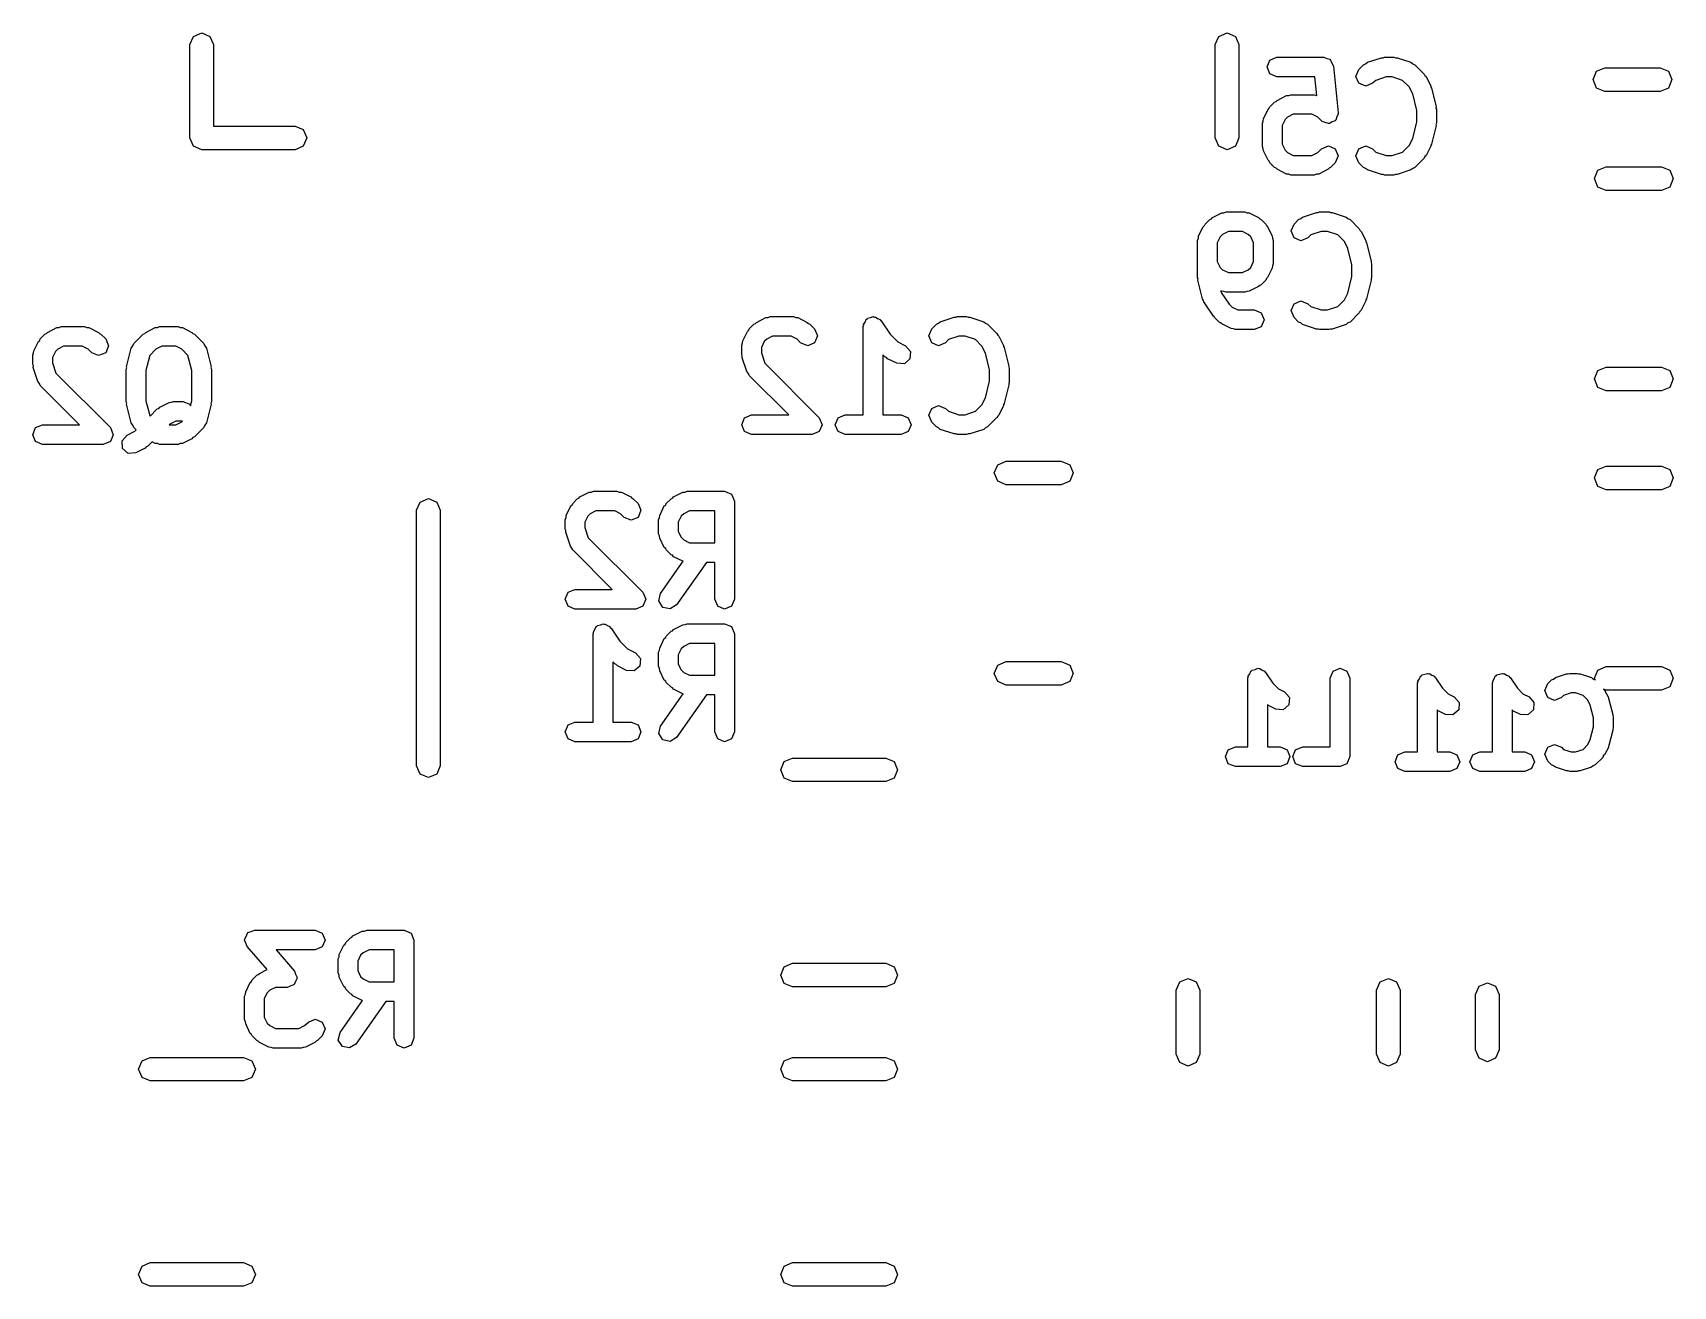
# Model space of a CAD drawing. Extents: x 98 to 130.3, y -113.2 to -100.3.
# Drawn here: x 114.25 to 122.6, y -113.23 to -106.85 of the extents above; entities that cross this region are included whole.
import ezdxf

# ---------------------------------------------------------------- set-up
doc = ezdxf.new("R2010")
doc.units = 0
doc.layers.add('BLACK', color=7, linetype='CONTINUOUS')

msp = doc.modelspace()

# ---------------------------------------------------------------- linework, layer by layer
at = {"layer": 'BLACK', "linetype": 'CONTINUOUS'}
for p, q in [((115.052, -106.91), (115.07, -106.868)), ((115.07, -106.868), (115.112, -106.85)), ((115.112, -106.85), (115.154, -106.868)), ((115.154, -106.868), (115.172, -106.91)), ((120.272, -106.91), (120.29, -106.868)), ((120.29, -106.868), (120.332, -106.85)), ((120.332, -106.85), (120.374, -106.868)), ((120.374, -106.868), (120.392, -106.91)), ((115.052, -107.385), (115.052, -106.91)), ((115.172, -106.91), (115.172, -107.325)), ((120.272, -107.385), (120.272, -106.91)), ((120.392, -106.91), (120.392, -107.385)), ((120.55, -106.989), (120.586, -106.974)), ((120.586, -106.974), (120.824, -106.974)), ((120.824, -106.974), (120.839, -106.981)), ((121.126, -106.977), (121.133, -106.974)), ((121.133, -106.974), (121.181, -106.974)), ((121.181, -106.974), (121.189, -106.977)), ((120.536, -107.024), (120.55, -106.989)), ((120.55, -107.059), (120.536, -107.024)), ((120.586, -107.074), (120.55, -107.059)), ((120.839, -106.981), (120.856, -106.985)), ((120.856, -106.985), (120.857, -106.988)), ((120.857, -106.988), (120.859, -106.989)), ((120.859, -106.989), (120.866, -107.004)), ((120.866, -107.004), (120.874, -107.019)), ((120.874, -107.019), (120.897, -107.257)), ((120.988, -107.072), (121.003, -107.036)), ((121.003, -107.036), (121.027, -107.013)), ((121.027, -107.013), (121.037, -107.008)), ((121.037, -107.008), (121.046, -107)), ((121.046, -107), (121.118, -106.977)), ((121.118, -106.977), (121.126, -106.977)), ((121.189, -106.977), (121.197, -106.977)), ((121.197, -106.977), (121.268, -107)), ((121.268, -107), (121.277, -107.008)), ((121.277, -107.008), (121.288, -107.013)), ((121.288, -107.013), (121.335, -107.06)), ((122.195, -107.088), (122.213, -107.046)), ((122.213, -107.046), (122.255, -107.028)), ((122.255, -107.028), (122.536, -107.028)), ((122.536, -107.028), (122.579, -107.046)), ((122.579, -107.046), (122.596, -107.088)), ((120.779, -107.074), (120.586, -107.074)), ((120.788, -107.169), (120.779, -107.074)), ((121.003, -107.107), (120.988, -107.072)), ((121.038, -107.122), (121.003, -107.107)), ((121.073, -107.107), (121.038, -107.122)), ((121.089, -107.092), (121.073, -107.107)), ((121.141, -107.074), (121.089, -107.092)), ((121.173, -107.074), (121.141, -107.074)), ((121.225, -107.092), (121.173, -107.074)), ((121.259, -107.125), (121.225, -107.092)), ((121.277, -107.161), (121.259, -107.125)), ((121.335, -107.06), (121.339, -107.068)), ((121.339, -107.068), (121.345, -107.073)), ((121.345, -107.073), (121.369, -107.121)), ((121.369, -107.121), (121.369, -107.126)), ((121.369, -107.126), (121.372, -107.131)), ((121.372, -107.131), (121.396, -107.226)), ((122.213, -107.131), (122.195, -107.088)), ((122.255, -107.148), (122.213, -107.131)), ((122.579, -107.131), (122.536, -107.148)), ((122.596, -107.088), (122.579, -107.131)), ((120.55, -107.227), (120.574, -107.203)), ((120.574, -107.203), (120.582, -107.2)), ((120.582, -107.2), (120.587, -107.194)), ((120.587, -107.194), (120.635, -107.17)), ((120.635, -107.17), (120.646, -107.169)), ((120.646, -107.169), (120.657, -107.165)), ((120.657, -107.165), (120.776, -107.165)), ((120.776, -107.165), (120.787, -107.169)), ((120.787, -107.169), (120.788, -107.169)), ((121.298, -107.245), (121.277, -107.161)), ((121.396, -107.226), (121.395, -107.233)), ((122.536, -107.148), (122.255, -107.148)), ((120.512, -107.31), (120.516, -107.299)), ((120.512, -107.429), (120.512, -107.31)), ((120.516, -107.299), (120.517, -107.287)), ((120.517, -107.287), (120.541, -107.24)), ((120.541, -107.24), (120.547, -107.234)), ((120.547, -107.234), (120.55, -107.227)), ((120.627, -107.292), (120.612, -107.322)), ((120.639, -107.279), (120.627, -107.292)), ((120.669, -107.265), (120.639, -107.279)), ((120.764, -107.265), (120.669, -107.265)), ((120.794, -107.279), (120.764, -107.265)), ((120.812, -107.298), (120.794, -107.279)), ((120.815, -107.299), (120.812, -107.298)), ((120.816, -107.301), (120.815, -107.299)), ((120.832, -107.306), (120.816, -107.301)), ((120.848, -107.312), (120.832, -107.306)), ((120.867, -107.304), (120.853, -107.312)), ((120.883, -107.298), (120.867, -107.304)), ((120.884, -107.295), (120.883, -107.298)), ((120.886, -107.294), (120.884, -107.295)), ((120.891, -107.278), (120.886, -107.294)), ((120.898, -107.262), (120.891, -107.278)), ((120.897, -107.257), (120.897, -107.26)), ((120.897, -107.26), (120.898, -107.262)), ((121.277, -107.388), (121.298, -107.304)), ((121.298, -107.304), (121.298, -107.245)), ((121.395, -107.233), (121.398, -107.238)), ((121.398, -107.31), (121.395, -107.316)), ((121.398, -107.238), (121.398, -107.31)), ((115.07, -107.427), (115.052, -107.385)), ((115.172, -107.325), (115.587, -107.325)), ((115.587, -107.325), (115.629, -107.343)), ((115.629, -107.343), (115.647, -107.385)), ((115.647, -107.385), (115.629, -107.427)), ((120.29, -107.427), (120.272, -107.385)), ((120.392, -107.385), (120.374, -107.427)), ((120.612, -107.322), (120.612, -107.417)), ((120.85, -107.311), (120.848, -107.312)), ((120.853, -107.312), (120.85, -107.311)), ((121.259, -107.423), (121.277, -107.388)), ((121.396, -107.322), (121.372, -107.417)), ((121.395, -107.316), (121.396, -107.322)), ((115.112, -107.445), (115.07, -107.427)), ((115.587, -107.445), (115.112, -107.445)), ((115.629, -107.427), (115.587, -107.445)), ((120.332, -107.445), (120.29, -107.427)), ((120.374, -107.427), (120.332, -107.445)), ((120.516, -107.44), (120.512, -107.429)), ((120.517, -107.451), (120.516, -107.44)), ((120.541, -107.499), (120.517, -107.451)), ((120.612, -107.417), (120.627, -107.447)), ((120.627, -107.447), (120.639, -107.459)), ((120.639, -107.459), (120.669, -107.474)), ((120.669, -107.474), (120.764, -107.474)), ((120.764, -107.474), (120.794, -107.459)), ((120.794, -107.459), (120.812, -107.441)), ((120.812, -107.441), (120.848, -107.426)), ((120.848, -107.426), (120.883, -107.441)), ((120.883, -107.441), (120.898, -107.476)), ((120.898, -107.476), (120.883, -107.512)), ((120.988, -107.476), (121.003, -107.441)), ((121.003, -107.512), (120.988, -107.476)), ((121.003, -107.441), (121.038, -107.426)), ((121.038, -107.426), (121.073, -107.441)), ((121.073, -107.441), (121.089, -107.457)), ((121.089, -107.457), (121.141, -107.474)), ((121.141, -107.474), (121.173, -107.474)), ((121.173, -107.474), (121.225, -107.457)), ((121.225, -107.457), (121.259, -107.423)), ((121.345, -107.475), (121.339, -107.48)), ((121.369, -107.427), (121.345, -107.475)), ((121.372, -107.417), (121.369, -107.422)), ((121.369, -107.422), (121.369, -107.427)), ((120.547, -107.504), (120.541, -107.499)), ((120.55, -107.512), (120.547, -107.504)), ((120.574, -107.536), (120.55, -107.512)), ((120.582, -107.539), (120.574, -107.536)), ((120.587, -107.545), (120.582, -107.539)), ((120.635, -107.569), (120.587, -107.545)), ((120.846, -107.545), (120.799, -107.569)), ((120.852, -107.539), (120.846, -107.545)), ((120.859, -107.536), (120.852, -107.539)), ((120.883, -107.512), (120.859, -107.536)), ((121.027, -107.536), (121.003, -107.512)), ((121.037, -107.54), (121.027, -107.536)), ((121.046, -107.548), (121.037, -107.54)), ((121.118, -107.572), (121.046, -107.548)), ((121.268, -107.548), (121.197, -107.572)), ((121.277, -107.54), (121.268, -107.548)), ((121.288, -107.536), (121.277, -107.54)), ((121.335, -107.488), (121.288, -107.536)), ((121.339, -107.48), (121.335, -107.488)), ((122.202, -107.592), (122.22, -107.55)), ((122.22, -107.55), (122.262, -107.532)), ((122.262, -107.532), (122.543, -107.532)), ((122.543, -107.532), (122.586, -107.55)), ((122.586, -107.55), (122.603, -107.592)), ((120.646, -107.57), (120.635, -107.569)), ((120.657, -107.574), (120.646, -107.57)), ((120.776, -107.574), (120.657, -107.574)), ((120.787, -107.57), (120.776, -107.574)), ((120.799, -107.569), (120.787, -107.57)), ((121.126, -107.571), (121.118, -107.572)), ((121.133, -107.574), (121.126, -107.571)), ((121.181, -107.574), (121.133, -107.574)), ((121.189, -107.571), (121.181, -107.574)), ((121.197, -107.572), (121.189, -107.571)), ((122.22, -107.635), (122.202, -107.592)), ((122.262, -107.652), (122.22, -107.635)), ((122.586, -107.635), (122.543, -107.652)), ((122.603, -107.592), (122.586, -107.635)), ((122.543, -107.652), (122.262, -107.652)), ((120.22, -107.824), (120.244, -107.8)), ((120.244, -107.8), (120.252, -107.797)), ((120.252, -107.797), (120.257, -107.791)), ((120.257, -107.791), (120.305, -107.767)), ((120.305, -107.767), (120.316, -107.766)), ((120.316, -107.766), (120.327, -107.761)), ((120.327, -107.761), (120.422, -107.761)), ((120.422, -107.761), (120.433, -107.766)), ((120.433, -107.766), (120.445, -107.767)), ((120.445, -107.767), (120.492, -107.791)), ((120.492, -107.791), (120.498, -107.797)), ((120.498, -107.797), (120.505, -107.8)), ((120.505, -107.8), (120.529, -107.824)), ((120.673, -107.824), (120.696, -107.8)), ((120.696, -107.8), (120.707, -107.795)), ((120.707, -107.795), (120.716, -107.788)), ((120.716, -107.788), (120.787, -107.764)), ((120.787, -107.764), (120.796, -107.765)), ((120.796, -107.765), (120.803, -107.761)), ((120.803, -107.761), (120.851, -107.761)), ((120.851, -107.761), (120.858, -107.765)), ((120.858, -107.765), (120.867, -107.764)), ((120.867, -107.764), (120.938, -107.788)), ((120.938, -107.788), (120.947, -107.795)), ((120.947, -107.795), (120.958, -107.8)), ((120.958, -107.8), (121.005, -107.848)), ((120.186, -107.896), (120.187, -107.884)), ((120.187, -107.884), (120.211, -107.837)), ((120.211, -107.837), (120.217, -107.831)), ((120.217, -107.831), (120.22, -107.824)), ((120.297, -107.889), (120.282, -107.919)), ((120.309, -107.876), (120.297, -107.889)), ((120.339, -107.861), (120.309, -107.876)), ((120.41, -107.861), (120.339, -107.861)), ((120.44, -107.876), (120.41, -107.861)), ((120.453, -107.889), (120.44, -107.876)), ((120.467, -107.919), (120.453, -107.889)), ((120.529, -107.824), (120.532, -107.831)), ((120.532, -107.831), (120.538, -107.837)), ((120.538, -107.837), (120.562, -107.884)), ((120.562, -107.884), (120.563, -107.896)), ((120.658, -107.859), (120.673, -107.824)), ((120.673, -107.894), (120.658, -107.859)), ((120.708, -107.909), (120.673, -107.894)), ((120.743, -107.894), (120.708, -107.909)), ((120.759, -107.879), (120.743, -107.894)), ((120.811, -107.861), (120.759, -107.879)), ((120.843, -107.861), (120.811, -107.861)), ((120.895, -107.879), (120.843, -107.861)), ((120.929, -107.913), (120.895, -107.879)), ((121.005, -107.848), (121.008, -107.855)), ((121.008, -107.855), (121.015, -107.861)), ((121.015, -107.861), (121.038, -107.908)), ((120.182, -107.907), (120.186, -107.896)), ((120.182, -108.097), (120.182, -107.907)), ((120.282, -107.919), (120.282, -108.014)), ((120.467, -108.014), (120.467, -107.919)), ((120.563, -107.896), (120.567, -107.907)), ((120.567, -107.907), (120.567, -108.026)), ((120.946, -107.948), (120.929, -107.913)), ((120.967, -108.032), (120.946, -107.948)), ((121.038, -107.908), (121.039, -107.914)), ((121.039, -107.914), (121.042, -107.918)), ((121.042, -107.918), (121.066, -108.014)), ((120.282, -108.014), (120.297, -108.044)), ((120.297, -108.044), (120.309, -108.056)), ((120.309, -108.056), (120.339, -108.071)), ((120.41, -108.071), (120.44, -108.056)), ((120.44, -108.056), (120.453, -108.044)), ((120.453, -108.044), (120.467, -108.014)), ((120.562, -108.048), (120.538, -108.096)), ((120.563, -108.037), (120.562, -108.048)), ((120.567, -108.026), (120.563, -108.037)), ((120.967, -108.091), (120.967, -108.032)), ((121.066, -108.014), (121.065, -108.02)), ((121.065, -108.02), (121.067, -108.026)), ((121.067, -108.026), (121.067, -108.097)), ((120.184, -108.103), (120.182, -108.097)), ((120.183, -108.109), (120.184, -108.103)), ((120.207, -108.205), (120.183, -108.109)), ((120.339, -108.071), (120.41, -108.071)), ((120.492, -108.142), (120.445, -108.166)), ((120.498, -108.136), (120.492, -108.142)), ((120.505, -108.133), (120.498, -108.136)), ((120.529, -108.109), (120.505, -108.133)), ((120.532, -108.101), (120.529, -108.109)), ((120.538, -108.096), (120.532, -108.101)), ((120.946, -108.175), (120.967, -108.091)), ((121.066, -108.109), (121.042, -108.205)), ((121.067, -108.097), (121.065, -108.103)), ((121.065, -108.103), (121.066, -108.109)), ((120.212, -108.212), (120.207, -108.205)), ((120.214, -108.22), (120.212, -108.212)), ((120.262, -108.292), (120.214, -108.22)), ((120.305, -108.166), (120.3, -108.163)), ((120.3, -108.163), (120.302, -108.172)), ((120.302, -108.172), (120.342, -108.232)), ((120.316, -108.167), (120.305, -108.166)), ((120.327, -108.171), (120.316, -108.167)), ((120.422, -108.171), (120.327, -108.171)), ((120.433, -108.167), (120.422, -108.171)), ((120.445, -108.166), (120.433, -108.167)), ((120.673, -108.229), (120.708, -108.214)), ((120.708, -108.214), (120.743, -108.229)), ((120.895, -108.244), (120.929, -108.21)), ((120.929, -108.21), (120.946, -108.175)), ((121.038, -108.215), (121.015, -108.262)), ((121.039, -108.209), (121.038, -108.215)), ((121.042, -108.205), (121.039, -108.209)), ((117.936, -108.324), (117.984, -108.3)), ((117.984, -108.3), (117.995, -108.299)), ((117.995, -108.299), (118.006, -108.295)), ((118.006, -108.295), (118.125, -108.295)), ((118.125, -108.295), (118.136, -108.299)), ((118.136, -108.299), (118.147, -108.3)), ((118.147, -108.3), (118.195, -108.324)), ((118.489, -108.323), (118.495, -108.31)), ((118.495, -108.31), (118.499, -108.308)), ((118.499, -108.308), (118.502, -108.303)), ((118.502, -108.303), (118.516, -108.3)), ((118.516, -108.3), (118.53, -108.295)), ((118.53, -108.295), (118.535, -108.297)), ((118.535, -108.297), (118.54, -108.296)), ((118.54, -108.296), (118.552, -108.304)), ((118.552, -108.304), (118.565, -108.31)), ((118.565, -108.31), (118.567, -108.314)), ((118.871, -108.321), (118.943, -108.297)), ((118.943, -108.297), (118.951, -108.298)), ((118.951, -108.298), (118.958, -108.295)), ((118.958, -108.295), (119.006, -108.295)), ((119.006, -108.295), (119.014, -108.298)), ((119.014, -108.298), (119.022, -108.297)), ((119.022, -108.297), (119.093, -108.321)), ((120.266, -108.294), (120.262, -108.292)), ((120.268, -108.299), (120.266, -108.294)), ((120.292, -108.323), (120.268, -108.299)), ((120.342, -108.232), (120.357, -108.247)), ((120.357, -108.247), (120.386, -108.261)), ((120.386, -108.261), (120.47, -108.261)), ((120.47, -108.261), (120.505, -108.276)), ((120.505, -108.276), (120.52, -108.311)), ((120.52, -108.311), (120.505, -108.347)), ((120.658, -108.264), (120.673, -108.229)), ((120.673, -108.299), (120.658, -108.264)), ((120.696, -108.323), (120.673, -108.299)), ((120.743, -108.229), (120.759, -108.244)), ((120.759, -108.244), (120.811, -108.261)), ((120.811, -108.261), (120.843, -108.261)), ((120.843, -108.261), (120.895, -108.244)), ((121.005, -108.275), (120.958, -108.323)), ((121.008, -108.268), (121.005, -108.275)), ((121.015, -108.262), (121.008, -108.268)), ((114.29, -108.408), (114.314, -108.384)), ((114.314, -108.384), (114.322, -108.381)), ((114.322, -108.381), (114.327, -108.375)), ((114.327, -108.375), (114.375, -108.351)), ((114.375, -108.351), (114.386, -108.35)), ((114.386, -108.35), (114.397, -108.346)), ((114.397, -108.346), (114.516, -108.346)), ((114.516, -108.346), (114.527, -108.35)), ((114.527, -108.35), (114.538, -108.351)), ((114.538, -108.351), (114.586, -108.375)), ((114.586, -108.375), (114.591, -108.381)), ((114.591, -108.381), (114.599, -108.384)), ((114.599, -108.384), (114.623, -108.408)), ((114.766, -108.432), (114.814, -108.384)), ((114.814, -108.384), (114.822, -108.381)), ((114.822, -108.381), (114.827, -108.375)), ((114.827, -108.375), (114.875, -108.351)), ((114.875, -108.351), (114.886, -108.35)), ((114.886, -108.35), (114.897, -108.346)), ((114.897, -108.346), (114.992, -108.346)), ((114.992, -108.346), (115.003, -108.35)), ((115.003, -108.35), (115.014, -108.351)), ((115.014, -108.351), (115.062, -108.375)), ((115.062, -108.375), (115.067, -108.381)), ((115.067, -108.381), (115.075, -108.384)), ((115.075, -108.384), (115.123, -108.432)), ((117.866, -108.418), (117.89, -108.37)), ((117.89, -108.37), (117.896, -108.365)), ((117.896, -108.365), (117.899, -108.357)), ((117.899, -108.357), (117.923, -108.333)), ((117.923, -108.333), (117.931, -108.33)), ((117.931, -108.33), (117.936, -108.324)), ((118.018, -108.395), (117.988, -108.41)), ((118.113, -108.395), (118.018, -108.395)), ((118.143, -108.41), (118.113, -108.395)), ((118.195, -108.324), (118.201, -108.33)), ((118.201, -108.33), (118.208, -108.333)), ((118.208, -108.333), (118.232, -108.357)), ((118.232, -108.357), (118.247, -108.393)), ((118.247, -108.393), (118.232, -108.428)), ((118.48, -108.345), (118.482, -108.34)), ((118.48, -108.795), (118.48, -108.345)), ((118.481, -108.335), (118.489, -108.323)), ((118.482, -108.34), (118.481, -108.335)), ((118.567, -108.314), (118.571, -108.317)), ((118.571, -108.317), (118.616, -108.384)), ((118.616, -108.384), (118.655, -108.423)), ((118.813, -108.393), (118.828, -108.357)), ((118.828, -108.428), (118.813, -108.393)), ((118.828, -108.357), (118.852, -108.333)), ((118.852, -108.333), (118.862, -108.329)), ((118.862, -108.329), (118.871, -108.321)), ((118.967, -108.395), (118.914, -108.412)), ((118.998, -108.395), (118.967, -108.395)), ((119.051, -108.412), (118.998, -108.395)), ((119.093, -108.321), (119.102, -108.329)), ((119.102, -108.329), (119.113, -108.333)), ((119.113, -108.333), (119.16, -108.381)), ((119.16, -108.381), (119.164, -108.389)), ((119.164, -108.389), (119.17, -108.394)), ((119.17, -108.394), (119.194, -108.442)), ((120.299, -108.326), (120.292, -108.323)), ((120.305, -108.332), (120.299, -108.326)), ((120.352, -108.356), (120.305, -108.332)), ((120.364, -108.357), (120.352, -108.356)), ((120.375, -108.361), (120.364, -108.357)), ((120.47, -108.361), (120.375, -108.361)), ((120.505, -108.347), (120.47, -108.361)), ((120.707, -108.327), (120.696, -108.323)), ((120.716, -108.335), (120.707, -108.327)), ((120.787, -108.359), (120.716, -108.335)), ((120.796, -108.358), (120.787, -108.359)), ((120.803, -108.361), (120.796, -108.358)), ((120.851, -108.361), (120.803, -108.361)), ((120.858, -108.358), (120.851, -108.361)), ((120.867, -108.359), (120.858, -108.358)), ((120.938, -108.335), (120.867, -108.359)), ((120.947, -108.327), (120.938, -108.335)), ((120.958, -108.323), (120.947, -108.327)), ((114.256, -108.48), (114.257, -108.469)), ((114.257, -108.469), (114.281, -108.421)), ((114.281, -108.421), (114.287, -108.416)), ((114.287, -108.416), (114.29, -108.408)), ((114.367, -108.473), (114.352, -108.503)), ((114.379, -108.461), (114.367, -108.473)), ((114.409, -108.446), (114.379, -108.461)), ((114.504, -108.446), (114.409, -108.446)), ((114.534, -108.461), (114.504, -108.446)), ((114.552, -108.479), (114.534, -108.461)), ((114.587, -108.493), (114.552, -108.479)), ((114.623, -108.479), (114.587, -108.493)), ((114.623, -108.408), (114.637, -108.443)), ((114.637, -108.443), (114.623, -108.479)), ((114.729, -108.55), (114.753, -108.455)), ((114.753, -108.455), (114.761, -108.444)), ((114.761, -108.444), (114.766, -108.432)), ((114.879, -108.461), (114.847, -108.493)), ((114.909, -108.446), (114.879, -108.461)), ((114.98, -108.446), (114.909, -108.446)), ((115.01, -108.461), (114.98, -108.446)), ((115.042, -108.493), (115.01, -108.461)), ((115.123, -108.432), (115.128, -108.444)), ((115.128, -108.444), (115.136, -108.455)), ((115.136, -108.455), (115.16, -108.55)), ((117.861, -108.44), (117.865, -108.429)), ((117.861, -108.488), (117.861, -108.44)), ((117.865, -108.429), (117.866, -108.418)), ((117.976, -108.422), (117.961, -108.452)), ((117.961, -108.452), (117.961, -108.48)), ((117.988, -108.41), (117.976, -108.422)), ((118.161, -108.428), (118.143, -108.41)), ((118.197, -108.443), (118.161, -108.428)), ((118.232, -108.428), (118.197, -108.443)), ((118.655, -108.423), (118.695, -108.443)), ((118.695, -108.443), (118.72, -108.472)), ((118.72, -108.472), (118.717, -108.51)), ((118.863, -108.443), (118.828, -108.428)), ((118.899, -108.428), (118.863, -108.443)), ((118.914, -108.412), (118.899, -108.428)), ((119.084, -108.446), (119.051, -108.412)), ((119.102, -108.481), (119.084, -108.446)), ((119.194, -108.442), (119.194, -108.447)), ((119.194, -108.447), (119.197, -108.452)), ((119.197, -108.452), (119.221, -108.547)), ((114.252, -108.491), (114.256, -108.48)), ((114.252, -108.539), (114.252, -108.491)), ((114.255, -108.546), (114.252, -108.539)), ((114.254, -108.554), (114.255, -108.546)), ((114.278, -108.626), (114.254, -108.554)), ((114.352, -108.503), (114.352, -108.53)), ((114.352, -108.53), (114.369, -108.583)), ((114.728, -108.562), (114.73, -108.556)), ((114.728, -108.729), (114.728, -108.562)), ((114.73, -108.556), (114.729, -108.55)), ((114.847, -108.493), (114.828, -108.569)), ((115.061, -108.569), (115.042, -108.493)), ((115.16, -108.55), (115.159, -108.556)), ((115.159, -108.556), (115.161, -108.562)), ((115.161, -108.562), (115.161, -108.729)), ((117.864, -108.495), (117.861, -108.488)), ((117.863, -108.504), (117.864, -108.495)), ((117.887, -108.575), (117.863, -108.504)), ((117.961, -108.48), (117.978, -108.532)), ((117.978, -108.532), (118.256, -108.81)), ((118.59, -108.499), (118.58, -108.489)), ((118.58, -108.489), (118.58, -108.795)), ((118.597, -108.502), (118.59, -108.499)), ((118.603, -108.509), (118.597, -108.502)), ((118.65, -108.532), (118.603, -108.509)), ((118.689, -108.535), (118.65, -108.532)), ((118.717, -108.51), (118.689, -108.535)), ((119.123, -108.565), (119.102, -108.481)), ((119.221, -108.547), (119.22, -108.553)), ((119.22, -108.553), (119.223, -108.559)), ((119.223, -108.559), (119.223, -108.631)), ((122.22, -108.57), (122.262, -108.552)), ((122.262, -108.552), (122.543, -108.552)), ((122.543, -108.552), (122.586, -108.57)), ((114.286, -108.635), (114.278, -108.626)), ((114.29, -108.645), (114.286, -108.635)), ((114.49, -108.846), (114.29, -108.645)), ((114.369, -108.583), (114.647, -108.86)), ((114.828, -108.569), (114.828, -108.723)), ((115.061, -108.723), (115.061, -108.569)), ((117.895, -108.584), (117.887, -108.575)), ((117.899, -108.595), (117.895, -108.584)), ((118.1, -108.795), (117.899, -108.595)), ((119.102, -108.708), (119.123, -108.624)), ((119.123, -108.624), (119.123, -108.565)), ((119.221, -108.643), (119.197, -108.738)), ((119.223, -108.631), (119.22, -108.636)), ((119.22, -108.636), (119.221, -108.643)), ((122.202, -108.612), (122.22, -108.57)), ((122.22, -108.655), (122.202, -108.612)), ((122.586, -108.57), (122.603, -108.612)), ((122.603, -108.612), (122.586, -108.655)), ((114.73, -108.735), (114.728, -108.729)), ((114.828, -108.723), (114.847, -108.799)), ((114.958, -108.731), (114.968, -108.727)), ((114.968, -108.727), (115.016, -108.727)), ((115.016, -108.727), (115.051, -108.741)), ((115.055, -108.749), (115.061, -108.723)), ((115.161, -108.729), (115.159, -108.735)), ((119.084, -108.744), (119.102, -108.708)), ((122.262, -108.672), (122.22, -108.655)), ((122.543, -108.672), (122.262, -108.672)), ((122.586, -108.655), (122.543, -108.672)), ((114.729, -108.741), (114.73, -108.735)), ((114.753, -108.836), (114.729, -108.741)), ((114.847, -108.799), (114.849, -108.801)), ((114.849, -108.801), (114.885, -108.765)), ((114.885, -108.765), (114.893, -108.762)), ((114.893, -108.762), (114.898, -108.756)), ((114.898, -108.756), (114.946, -108.732)), ((114.946, -108.732), (114.958, -108.731)), ((115.051, -108.741), (115.055, -108.749)), ((115.16, -108.741), (115.136, -108.836)), ((115.159, -108.735), (115.16, -108.741)), ((117.861, -108.845), (117.875, -108.81)), ((117.875, -108.81), (117.911, -108.795)), ((117.911, -108.795), (118.1, -108.795)), ((118.256, -108.81), (118.27, -108.845)), ((118.337, -108.845), (118.352, -108.81)), ((118.352, -108.81), (118.387, -108.795)), ((118.387, -108.795), (118.48, -108.795)), ((118.58, -108.795), (118.673, -108.795)), ((118.673, -108.795), (118.708, -108.81)), ((118.708, -108.81), (118.723, -108.845)), ((118.813, -108.797), (118.828, -108.762)), ((118.828, -108.833), (118.813, -108.797)), ((118.828, -108.762), (118.863, -108.747)), ((118.863, -108.747), (118.899, -108.762)), ((118.899, -108.762), (118.914, -108.777)), ((118.914, -108.777), (118.967, -108.795)), ((118.967, -108.795), (118.998, -108.795)), ((118.998, -108.795), (119.051, -108.777)), ((119.051, -108.777), (119.084, -108.744)), ((119.16, -108.809), (119.113, -108.856)), ((119.164, -108.801), (119.16, -108.809)), ((119.17, -108.796), (119.164, -108.801)), ((119.194, -108.748), (119.17, -108.796)), ((119.197, -108.738), (119.194, -108.743)), ((119.194, -108.743), (119.194, -108.748)), ((114.252, -108.896), (114.266, -108.86)), ((114.266, -108.931), (114.252, -108.896)), ((114.266, -108.86), (114.302, -108.846)), ((114.302, -108.846), (114.49, -108.846)), ((114.647, -108.86), (114.661, -108.896)), ((114.661, -108.896), (114.647, -108.931)), ((114.732, -108.899), (114.772, -108.878)), ((114.761, -108.847), (114.753, -108.836)), ((114.766, -108.86), (114.761, -108.847)), ((114.779, -108.872), (114.766, -108.86)), ((114.772, -108.878), (114.779, -108.872)), ((114.95, -108.842), (114.946, -108.846)), ((114.946, -108.846), (114.98, -108.846)), ((114.98, -108.827), (114.95, -108.842)), ((115.014, -108.827), (114.98, -108.827)), ((114.98, -108.846), (115.01, -108.831)), ((115.01, -108.831), (115.014, -108.827)), ((115.123, -108.86), (115.075, -108.907)), ((115.128, -108.847), (115.123, -108.86)), ((115.136, -108.836), (115.128, -108.847)), ((117.875, -108.88), (117.861, -108.845)), ((117.911, -108.895), (117.875, -108.88)), ((118.22, -108.895), (117.911, -108.895)), ((118.256, -108.88), (118.22, -108.895)), ((118.27, -108.845), (118.256, -108.88)), ((118.352, -108.88), (118.337, -108.845)), ((118.387, -108.895), (118.352, -108.88)), ((118.53, -108.895), (118.387, -108.895)), ((118.673, -108.895), (118.53, -108.895)), ((118.708, -108.88), (118.673, -108.895)), ((118.723, -108.845), (118.708, -108.88)), ((118.852, -108.856), (118.828, -108.833)), ((118.862, -108.861), (118.852, -108.856)), ((118.871, -108.869), (118.862, -108.861)), ((118.943, -108.892), (118.871, -108.869)), ((118.951, -108.892), (118.943, -108.892)), ((118.958, -108.895), (118.951, -108.892)), ((119.006, -108.895), (118.958, -108.895)), ((119.014, -108.892), (119.006, -108.895)), ((119.022, -108.892), (119.014, -108.892)), ((119.093, -108.869), (119.022, -108.892)), ((119.102, -108.861), (119.093, -108.869)), ((119.113, -108.856), (119.102, -108.861)), ((114.302, -108.946), (114.266, -108.931)), ((114.611, -108.946), (114.302, -108.946)), ((114.647, -108.931), (114.611, -108.946)), ((114.707, -108.927), (114.732, -108.899)), ((114.709, -108.966), (114.707, -108.927)), ((114.738, -108.991), (114.709, -108.966)), ((114.824, -108.964), (114.776, -108.988)), ((114.829, -108.958), (114.824, -108.964)), ((114.837, -108.955), (114.829, -108.958)), ((114.859, -108.933), (114.837, -108.955)), ((114.875, -108.94), (114.859, -108.933)), ((114.886, -108.941), (114.875, -108.94)), ((114.897, -108.946), (114.886, -108.941)), ((114.992, -108.946), (114.897, -108.946)), ((115.003, -108.941), (114.992, -108.946)), ((115.014, -108.94), (115.003, -108.941)), ((115.062, -108.917), (115.014, -108.94)), ((115.067, -108.91), (115.062, -108.917)), ((115.075, -108.907), (115.067, -108.91)), ((114.776, -108.988), (114.738, -108.991)), ((119.147, -109.091), (119.165, -109.049)), ((119.165, -109.049), (119.207, -109.031)), ((119.207, -109.031), (119.488, -109.031)), ((119.488, -109.031), (119.531, -109.049)), ((119.531, -109.049), (119.548, -109.091)), ((122.22, -109.074), (122.262, -109.056)), ((122.262, -109.056), (122.543, -109.056)), ((122.543, -109.056), (122.586, -109.074)), ((119.165, -109.133), (119.147, -109.091)), ((119.207, -109.151), (119.165, -109.133)), ((119.531, -109.133), (119.488, -109.151)), ((119.548, -109.091), (119.531, -109.133)), ((122.202, -109.116), (122.22, -109.074)), ((122.22, -109.159), (122.202, -109.116)), ((122.586, -109.074), (122.603, -109.116)), ((122.603, -109.116), (122.586, -109.159)), ((116.224, -109.239), (116.266, -109.221)), ((116.266, -109.221), (116.309, -109.239)), ((117.001, -109.246), (117.024, -109.222)), ((117.024, -109.222), (117.032, -109.219)), ((117.032, -109.219), (117.037, -109.213)), ((117.037, -109.213), (117.085, -109.189)), ((117.085, -109.189), (117.097, -109.188)), ((117.097, -109.188), (117.107, -109.184)), ((117.107, -109.184), (117.226, -109.184)), ((117.226, -109.184), (117.237, -109.188)), ((117.237, -109.188), (117.249, -109.189)), ((117.249, -109.189), (117.296, -109.213)), ((117.296, -109.213), (117.302, -109.219)), ((117.302, -109.219), (117.309, -109.222)), ((117.309, -109.222), (117.333, -109.246)), ((117.477, -109.246), (117.501, -109.222)), ((117.501, -109.222), (117.508, -109.219)), ((117.508, -109.219), (117.514, -109.213)), ((117.514, -109.213), (117.561, -109.189)), ((117.561, -109.189), (117.573, -109.188)), ((117.573, -109.188), (117.584, -109.184)), ((117.584, -109.184), (117.774, -109.184)), ((117.774, -109.184), (117.809, -109.198)), ((117.809, -109.198), (117.824, -109.234)), ((119.488, -109.151), (119.207, -109.151)), ((122.262, -109.176), (122.22, -109.159)), ((122.543, -109.176), (122.262, -109.176)), ((122.586, -109.159), (122.543, -109.176)), ((116.206, -109.281), (116.224, -109.239)), ((116.206, -109.931), (116.206, -109.281)), ((116.309, -109.239), (116.326, -109.281)), ((116.326, -109.281), (116.326, -109.931)), ((116.967, -109.307), (116.991, -109.259)), ((116.967, -109.318), (116.967, -109.307)), ((116.991, -109.259), (116.997, -109.254)), ((116.997, -109.254), (117.001, -109.246)), ((117.077, -109.311), (117.062, -109.341)), ((117.089, -109.299), (117.077, -109.311)), ((117.119, -109.284), (117.089, -109.299)), ((117.215, -109.284), (117.119, -109.284)), ((117.244, -109.299), (117.215, -109.284)), ((117.263, -109.317), (117.244, -109.299)), ((117.333, -109.246), (117.348, -109.281)), ((117.348, -109.281), (117.333, -109.317)), ((117.443, -109.318), (117.444, -109.307)), ((117.444, -109.307), (117.467, -109.259)), ((117.467, -109.259), (117.474, -109.254)), ((117.474, -109.254), (117.477, -109.246)), ((117.553, -109.311), (117.538, -109.341)), ((117.566, -109.299), (117.553, -109.311)), ((117.595, -109.284), (117.566, -109.299)), ((117.724, -109.284), (117.595, -109.284)), ((117.724, -109.446), (117.724, -109.284)), ((117.824, -109.234), (117.824, -109.734)), ((116.962, -109.329), (116.967, -109.318)), ((116.962, -109.377), (116.962, -109.329)), ((116.965, -109.384), (116.962, -109.377)), ((116.965, -109.392), (116.965, -109.384)), ((116.989, -109.464), (116.965, -109.392)), ((117.062, -109.341), (117.062, -109.368)), ((117.062, -109.368), (117.08, -109.421)), ((117.298, -109.331), (117.263, -109.317)), ((117.333, -109.317), (117.298, -109.331)), ((117.438, -109.329), (117.443, -109.318)), ((117.438, -109.4), (117.438, -109.329)), ((117.538, -109.341), (117.538, -109.389)), ((117.538, -109.389), (117.553, -109.418)), ((116.996, -109.473), (116.989, -109.464)), ((117.001, -109.483), (116.996, -109.473)), ((117.08, -109.421), (117.357, -109.698)), ((117.443, -109.411), (117.438, -109.4)), ((117.444, -109.423), (117.443, -109.411)), ((117.467, -109.47), (117.444, -109.423)), ((117.474, -109.476), (117.467, -109.47)), ((117.477, -109.483), (117.474, -109.476)), ((117.553, -109.418), (117.566, -109.431)), ((117.566, -109.431), (117.595, -109.446)), ((117.595, -109.446), (117.724, -109.446)), ((117.201, -109.684), (117.001, -109.483)), ((117.447, -109.705), (117.563, -109.54)), ((117.501, -109.507), (117.477, -109.483)), ((117.508, -109.51), (117.501, -109.507)), ((117.514, -109.517), (117.508, -109.51)), ((117.561, -109.54), (117.514, -109.517)), ((117.681, -109.546), (117.529, -109.762)), ((117.563, -109.54), (117.561, -109.54)), ((117.724, -109.546), (117.681, -109.546)), ((117.724, -109.734), (117.724, -109.546)), ((116.962, -109.734), (116.977, -109.698)), ((116.977, -109.698), (117.012, -109.684)), ((117.012, -109.684), (117.201, -109.684)), ((117.357, -109.698), (117.372, -109.734)), ((117.439, -109.742), (117.447, -109.705)), ((116.977, -109.769), (116.962, -109.734)), ((117.012, -109.784), (116.977, -109.769)), ((117.322, -109.784), (117.012, -109.784)), ((117.357, -109.769), (117.322, -109.784)), ((117.372, -109.734), (117.357, -109.769)), ((117.46, -109.775), (117.439, -109.742)), ((117.497, -109.783), (117.46, -109.775)), ((117.529, -109.762), (117.497, -109.783)), ((117.739, -109.769), (117.724, -109.734)), ((117.774, -109.784), (117.739, -109.769)), ((117.809, -109.769), (117.774, -109.784)), ((117.824, -109.734), (117.809, -109.769)), ((117.106, -109.899), (117.114, -109.887)), ((117.107, -109.904), (117.106, -109.899)), ((117.114, -109.887), (117.12, -109.873)), ((117.12, -109.873), (117.124, -109.871)), ((117.124, -109.871), (117.127, -109.867)), ((117.127, -109.867), (117.142, -109.864)), ((117.142, -109.864), (117.155, -109.859)), ((117.155, -109.859), (117.16, -109.861)), ((117.16, -109.861), (117.165, -109.86)), ((117.165, -109.86), (117.177, -109.868)), ((117.177, -109.868), (117.19, -109.873)), ((117.19, -109.873), (117.192, -109.878)), ((117.192, -109.878), (117.197, -109.881)), ((117.197, -109.881), (117.241, -109.948)), ((117.477, -109.921), (117.501, -109.897)), ((117.501, -109.897), (117.508, -109.894)), ((117.508, -109.894), (117.514, -109.888)), ((117.514, -109.888), (117.561, -109.864)), ((117.561, -109.864), (117.573, -109.863)), ((117.573, -109.863), (117.584, -109.859)), ((117.584, -109.859), (117.774, -109.859)), ((117.774, -109.859), (117.809, -109.873)), ((117.809, -109.873), (117.824, -109.909)), ((116.206, -110.581), (116.206, -109.931)), ((116.326, -109.931), (116.326, -110.581)), ((117.105, -109.909), (117.107, -109.904)), ((117.105, -110.359), (117.105, -109.909)), ((117.241, -109.948), (117.28, -109.987)), ((117.443, -109.993), (117.444, -109.982)), ((117.444, -109.982), (117.467, -109.934)), ((117.467, -109.934), (117.474, -109.929)), ((117.474, -109.929), (117.477, -109.921)), ((117.566, -109.974), (117.553, -109.986)), ((117.595, -109.959), (117.566, -109.974)), ((117.724, -109.959), (117.595, -109.959)), ((117.724, -110.121), (117.724, -109.959)), ((117.824, -109.909), (117.824, -110.409)), ((117.215, -110.063), (117.205, -110.053)), ((117.205, -110.053), (117.205, -110.359)), ((117.222, -110.066), (117.215, -110.063)), ((117.228, -110.072), (117.222, -110.066)), ((117.28, -109.987), (117.32, -110.007)), ((117.32, -110.007), (117.345, -110.036)), ((117.345, -110.036), (117.343, -110.074)), ((117.438, -110.004), (117.443, -109.993)), ((117.438, -110.075), (117.438, -110.004)), ((117.553, -109.986), (117.538, -110.016)), ((117.538, -110.016), (117.538, -110.064)), ((117.538, -110.064), (117.553, -110.093)), ((119.165, -110.069), (119.207, -110.051)), ((119.207, -110.051), (119.488, -110.051)), ((119.488, -110.051), (119.531, -110.069)), ((117.275, -110.096), (117.228, -110.072)), ((117.314, -110.099), (117.275, -110.096)), ((117.343, -110.074), (117.314, -110.099)), ((117.443, -110.086), (117.438, -110.075)), ((117.444, -110.098), (117.443, -110.086)), ((117.467, -110.145), (117.444, -110.098)), ((117.474, -110.151), (117.467, -110.145)), ((117.553, -110.093), (117.566, -110.106)), ((117.566, -110.106), (117.595, -110.121)), ((117.595, -110.121), (117.724, -110.121)), ((119.147, -110.111), (119.165, -110.069)), ((119.165, -110.153), (119.147, -110.111)), ((119.531, -110.069), (119.548, -110.111)), ((119.548, -110.111), (119.531, -110.153)), ((120.438, -110.135), (120.44, -110.131)), ((120.438, -110.485), (120.438, -110.135)), ((120.439, -110.126), (120.447, -110.113)), ((120.44, -110.131), (120.439, -110.126)), ((120.447, -110.113), (120.453, -110.1)), ((120.453, -110.1), (120.457, -110.098)), ((120.457, -110.098), (120.46, -110.094)), ((120.46, -110.094), (120.475, -110.091)), ((120.475, -110.091), (120.488, -110.085)), ((120.488, -110.085), (120.493, -110.087)), ((120.493, -110.087), (120.498, -110.086)), ((120.498, -110.086), (120.51, -110.094)), ((120.51, -110.094), (120.523, -110.1)), ((120.523, -110.1), (120.525, -110.105)), ((120.525, -110.105), (120.53, -110.108)), ((120.53, -110.108), (120.565, -110.161)), ((120.857, -110.135), (120.872, -110.1)), ((120.857, -110.485), (120.857, -110.135)), ((120.872, -110.1), (120.907, -110.085)), ((120.907, -110.085), (120.942, -110.1)), ((120.942, -110.1), (120.957, -110.135)), ((120.957, -110.135), (120.957, -110.535)), ((121.303, -110.151), (121.311, -110.139)), ((121.311, -110.139), (121.316, -110.125)), ((121.316, -110.125), (121.321, -110.123)), ((121.321, -110.123), (121.324, -110.119)), ((121.324, -110.119), (121.338, -110.116)), ((121.338, -110.116), (121.352, -110.111)), ((121.352, -110.111), (121.356, -110.113)), ((121.356, -110.113), (121.362, -110.112)), ((121.362, -110.112), (121.374, -110.12)), ((121.374, -110.12), (121.387, -110.125)), ((121.387, -110.125), (121.389, -110.13)), ((121.389, -110.13), (121.393, -110.133)), ((121.393, -110.133), (121.429, -110.186)), ((121.684, -110.151), (121.692, -110.139)), ((121.692, -110.139), (121.697, -110.125)), ((121.697, -110.125), (121.702, -110.123)), ((121.702, -110.123), (121.705, -110.119)), ((121.705, -110.119), (121.719, -110.116)), ((121.719, -110.116), (121.733, -110.111)), ((121.733, -110.111), (121.737, -110.113)), ((121.737, -110.113), (121.742, -110.112)), ((121.742, -110.112), (121.755, -110.12)), ((121.755, -110.12), (121.768, -110.125)), ((121.768, -110.125), (121.77, -110.13)), ((121.77, -110.13), (121.774, -110.133)), ((121.774, -110.133), (121.81, -110.186)), ((121.964, -110.163), (121.983, -110.144)), ((121.983, -110.144), (121.994, -110.14)), ((121.994, -110.14), (122.003, -110.132)), ((122.003, -110.132), (122.06, -110.113)), ((122.06, -110.113), (122.068, -110.114)), ((122.068, -110.114), (122.076, -110.111)), ((122.076, -110.111), (122.114, -110.111)), ((122.114, -110.111), (122.121, -110.114)), ((122.121, -110.114), (122.129, -110.113)), ((122.129, -110.113), (122.187, -110.132)), ((122.187, -110.132), (122.195, -110.14)), ((122.195, -110.14), (122.205, -110.144)), ((122.202, -110.136), (122.22, -110.094)), ((122.205, -110.144), (122.202, -110.136)), ((122.22, -110.094), (122.262, -110.076)), ((122.262, -110.076), (122.543, -110.076)), ((122.543, -110.076), (122.586, -110.094)), ((122.586, -110.094), (122.603, -110.136)), ((122.603, -110.136), (122.586, -110.179)), ((117.447, -110.38), (117.563, -110.215)), ((117.477, -110.158), (117.474, -110.151)), ((117.501, -110.182), (117.477, -110.158)), ((117.508, -110.185), (117.501, -110.182)), ((117.514, -110.192), (117.508, -110.185)), ((117.561, -110.215), (117.514, -110.192)), ((117.681, -110.221), (117.529, -110.437)), ((117.563, -110.215), (117.561, -110.215)), ((117.724, -110.221), (117.681, -110.221)), ((117.724, -110.409), (117.724, -110.221)), ((119.207, -110.171), (119.165, -110.153)), ((119.488, -110.171), (119.207, -110.171)), ((119.531, -110.153), (119.488, -110.171)), ((120.565, -110.161), (120.594, -110.189)), ((120.594, -110.189), (120.625, -110.205)), ((120.625, -110.205), (120.65, -110.234)), ((121.302, -110.161), (121.304, -110.156)), ((121.302, -110.511), (121.302, -110.161)), ((121.304, -110.156), (121.303, -110.151)), ((121.429, -110.186), (121.458, -110.215)), ((121.458, -110.215), (121.488, -110.23)), ((121.488, -110.23), (121.513, -110.259)), ((121.683, -110.161), (121.685, -110.156)), ((121.683, -110.511), (121.683, -110.161)), ((121.685, -110.156), (121.684, -110.151)), ((121.81, -110.186), (121.838, -110.215)), ((121.838, -110.215), (121.869, -110.23)), ((121.869, -110.23), (121.894, -110.259)), ((121.949, -110.199), (121.964, -110.163)), ((121.964, -110.234), (121.949, -110.199)), ((122.045, -110.224), (122.035, -110.234)), ((122.084, -110.211), (122.045, -110.224)), ((122.106, -110.211), (122.084, -110.211)), ((122.144, -110.224), (122.106, -110.211)), ((122.168, -110.248), (122.144, -110.224)), ((122.262, -110.196), (122.248, -110.191)), ((122.248, -110.191), (122.254, -110.196)), ((122.254, -110.196), (122.273, -110.234)), ((122.543, -110.196), (122.262, -110.196)), ((122.586, -110.179), (122.543, -110.196)), ((120.542, -110.275), (120.538, -110.271)), ((120.538, -110.271), (120.538, -110.485)), ((120.58, -110.294), (120.542, -110.275)), ((120.618, -110.297), (120.58, -110.294)), ((120.647, -110.272), (120.618, -110.297)), ((120.65, -110.234), (120.647, -110.272)), ((121.406, -110.301), (121.402, -110.296)), ((121.402, -110.296), (121.402, -110.511)), ((121.444, -110.32), (121.406, -110.301)), ((121.511, -110.297), (121.482, -110.322)), ((121.513, -110.259), (121.511, -110.297)), ((121.787, -110.301), (121.783, -110.296)), ((121.783, -110.296), (121.783, -110.511)), ((121.825, -110.32), (121.787, -110.301)), ((121.892, -110.297), (121.863, -110.322)), ((121.894, -110.259), (121.892, -110.297)), ((121.999, -110.249), (121.964, -110.234)), ((122.035, -110.234), (121.999, -110.249)), ((122.181, -110.273), (122.168, -110.248)), ((122.197, -110.338), (122.181, -110.273)), ((122.273, -110.234), (122.273, -110.239)), ((122.273, -110.239), (122.276, -110.244)), ((122.276, -110.244), (122.295, -110.32)), ((116.962, -110.409), (116.977, -110.373)), ((116.977, -110.373), (117.012, -110.359)), ((117.012, -110.359), (117.105, -110.359)), ((117.205, -110.359), (117.298, -110.359)), ((117.298, -110.359), (117.333, -110.373)), ((117.333, -110.373), (117.348, -110.409)), ((117.439, -110.417), (117.447, -110.38)), ((121.482, -110.322), (121.444, -110.32)), ((121.863, -110.322), (121.825, -110.32)), ((122.181, -110.448), (122.197, -110.383)), ((122.197, -110.383), (122.197, -110.338)), ((122.295, -110.32), (122.295, -110.326)), ((122.295, -110.326), (122.297, -110.332)), ((122.297, -110.389), (122.295, -110.395)), ((122.295, -110.395), (122.295, -110.401)), ((122.297, -110.332), (122.297, -110.389)), ((116.977, -110.444), (116.962, -110.409)), ((117.012, -110.459), (116.977, -110.444)), ((117.155, -110.459), (117.012, -110.459)), ((117.298, -110.459), (117.155, -110.459)), ((117.333, -110.444), (117.298, -110.459)), ((117.348, -110.409), (117.333, -110.444)), ((117.46, -110.45), (117.439, -110.417)), ((117.497, -110.458), (117.46, -110.45)), ((117.529, -110.437), (117.497, -110.458)), ((117.739, -110.444), (117.724, -110.409)), ((117.774, -110.459), (117.739, -110.444)), ((117.809, -110.444), (117.774, -110.459)), ((117.824, -110.409), (117.809, -110.444)), ((121.964, -110.487), (121.999, -110.473)), ((121.999, -110.473), (122.035, -110.487)), ((122.144, -110.498), (122.168, -110.474)), ((122.168, -110.474), (122.181, -110.448)), ((122.276, -110.478), (122.273, -110.482)), ((122.273, -110.482), (122.273, -110.488)), ((122.295, -110.401), (122.276, -110.478)), ((118.06, -110.602), (118.077, -110.56)), ((118.077, -110.56), (118.12, -110.542)), ((118.12, -110.542), (118.594, -110.542)), ((118.594, -110.542), (118.637, -110.56)), ((118.637, -110.56), (118.654, -110.602)), ((120.324, -110.535), (120.338, -110.5)), ((120.338, -110.571), (120.324, -110.535)), ((120.338, -110.5), (120.374, -110.485)), ((120.374, -110.485), (120.438, -110.485)), ((120.538, -110.485), (120.602, -110.485)), ((120.602, -110.485), (120.638, -110.5)), ((120.638, -110.5), (120.652, -110.535)), ((120.652, -110.535), (120.638, -110.571)), ((120.667, -110.535), (120.681, -110.5)), ((120.681, -110.571), (120.667, -110.535)), ((120.681, -110.5), (120.717, -110.485)), ((120.717, -110.485), (120.857, -110.485)), ((120.957, -110.535), (120.942, -110.571)), ((121.187, -110.561), (121.202, -110.525)), ((121.202, -110.596), (121.187, -110.561)), ((121.202, -110.525), (121.237, -110.511)), ((121.237, -110.511), (121.302, -110.511)), ((121.402, -110.511), (121.466, -110.511)), ((121.466, -110.511), (121.501, -110.525)), ((121.501, -110.525), (121.516, -110.561)), ((121.516, -110.561), (121.501, -110.596)), ((121.568, -110.561), (121.583, -110.525)), ((121.583, -110.596), (121.568, -110.561)), ((121.583, -110.525), (121.618, -110.511)), ((121.618, -110.511), (121.683, -110.511)), ((121.783, -110.511), (121.847, -110.511)), ((121.847, -110.511), (121.882, -110.525)), ((121.882, -110.525), (121.897, -110.561)), ((121.897, -110.561), (121.882, -110.596)), ((121.949, -110.523), (121.964, -110.487)), ((121.964, -110.558), (121.949, -110.523)), ((121.983, -110.577), (121.964, -110.558)), ((122.035, -110.487), (122.045, -110.498)), ((122.045, -110.498), (122.084, -110.511)), ((122.084, -110.511), (122.106, -110.511)), ((122.106, -110.511), (122.144, -110.498)), ((122.244, -110.539), (122.206, -110.577)), ((122.247, -110.531), (122.244, -110.539)), ((122.254, -110.526), (122.247, -110.531)), ((122.273, -110.488), (122.254, -110.526)), ((116.224, -110.624), (116.206, -110.581)), ((116.266, -110.641), (116.224, -110.624)), ((116.309, -110.624), (116.266, -110.641)), ((116.326, -110.581), (116.309, -110.624)), ((118.077, -110.645), (118.06, -110.602)), ((118.12, -110.662), (118.077, -110.645)), ((118.637, -110.645), (118.594, -110.662)), ((118.654, -110.602), (118.637, -110.645)), ((120.374, -110.585), (120.338, -110.571)), ((120.488, -110.585), (120.374, -110.585)), ((120.602, -110.585), (120.488, -110.585)), ((120.638, -110.571), (120.602, -110.585)), ((120.717, -110.585), (120.681, -110.571)), ((120.907, -110.585), (120.717, -110.585)), ((120.942, -110.571), (120.907, -110.585)), ((121.237, -110.611), (121.202, -110.596)), ((121.352, -110.611), (121.237, -110.611)), ((121.466, -110.611), (121.352, -110.611)), ((121.501, -110.596), (121.466, -110.611)), ((121.618, -110.611), (121.583, -110.596)), ((121.733, -110.611), (121.618, -110.611)), ((121.847, -110.611), (121.733, -110.611)), ((121.882, -110.596), (121.847, -110.611)), ((121.994, -110.582), (121.983, -110.577)), ((122.003, -110.589), (121.994, -110.582)), ((122.06, -110.608), (122.003, -110.589)), ((122.068, -110.608), (122.06, -110.608)), ((122.076, -110.611), (122.068, -110.608)), ((122.114, -110.611), (122.076, -110.611)), ((122.121, -110.608), (122.114, -110.611)), ((122.129, -110.608), (122.121, -110.608)), ((122.187, -110.589), (122.129, -110.608)), ((122.195, -110.582), (122.187, -110.589)), ((122.206, -110.577), (122.195, -110.582)), ((118.594, -110.662), (118.12, -110.662)), ((115.33, -111.466), (115.338, -111.45)), ((115.331, -111.467), (115.33, -111.466)), ((115.33, -111.469), (115.331, -111.467)), ((115.337, -111.485), (115.33, -111.469)), ((115.343, -111.502), (115.337, -111.485)), ((115.338, -111.45), (115.345, -111.434)), ((115.345, -111.434), (115.347, -111.433)), ((115.347, -111.431), (115.364, -111.426)), ((115.347, -111.433), (115.347, -111.431)), ((115.364, -111.426), (115.38, -111.419)), ((115.38, -111.419), (115.69, -111.419)), ((115.69, -111.419), (115.725, -111.434)), ((115.725, -111.434), (115.74, -111.469)), ((115.74, -111.469), (115.725, -111.504)), ((115.842, -111.489), (115.845, -111.481)), ((115.845, -111.481), (115.869, -111.458)), ((115.869, -111.458), (115.876, -111.454)), ((115.876, -111.454), (115.882, -111.448)), ((115.882, -111.448), (115.929, -111.424)), ((115.929, -111.424), (115.941, -111.424)), ((115.941, -111.424), (115.952, -111.419)), ((115.952, -111.419), (116.142, -111.419)), ((116.142, -111.419), (116.178, -111.434)), ((116.178, -111.434), (116.192, -111.469)), ((116.192, -111.469), (116.192, -111.969)), ((115.445, -111.619), (115.343, -111.502)), ((115.69, -111.519), (115.491, -111.519)), ((115.491, -111.519), (115.585, -111.627)), ((115.725, -111.504), (115.69, -111.519)), ((115.807, -111.564), (115.811, -111.554)), ((115.807, -111.636), (115.807, -111.564)), ((115.811, -111.554), (115.812, -111.542)), ((115.812, -111.542), (115.836, -111.494)), ((115.836, -111.494), (115.842, -111.489)), ((115.921, -111.546), (115.907, -111.576)), ((115.934, -111.534), (115.921, -111.546)), ((115.964, -111.519), (115.934, -111.534)), ((116.092, -111.519), (115.964, -111.519)), ((116.092, -111.681), (116.092, -111.519)), ((115.369, -111.672), (115.393, -111.648)), ((115.393, -111.648), (115.4, -111.645)), ((115.4, -111.645), (115.406, -111.639)), ((115.406, -111.639), (115.445, -111.619)), ((115.585, -111.627), (115.59, -111.643)), ((115.59, -111.643), (115.597, -111.66)), ((115.811, -111.647), (115.807, -111.636)), ((115.812, -111.658), (115.811, -111.647)), ((115.907, -111.576), (115.907, -111.624)), ((115.907, -111.624), (115.921, -111.654)), ((118.06, -111.647), (118.077, -111.605)), ((118.077, -111.69), (118.06, -111.647)), ((118.077, -111.605), (118.12, -111.587)), ((118.12, -111.587), (118.594, -111.587)), ((118.594, -111.587), (118.637, -111.605)), ((118.637, -111.605), (118.654, -111.647)), ((118.654, -111.647), (118.637, -111.69)), ((115.335, -111.744), (115.336, -111.732)), ((115.336, -111.732), (115.359, -111.685)), ((115.359, -111.685), (115.366, -111.679)), ((115.366, -111.679), (115.369, -111.672)), ((115.458, -111.724), (115.445, -111.737)), ((115.487, -111.71), (115.458, -111.724)), ((115.547, -111.71), (115.487, -111.71)), ((115.563, -111.703), (115.547, -111.71)), ((115.58, -111.697), (115.563, -111.703)), ((115.581, -111.696), (115.58, -111.697)), ((115.582, -111.695), (115.581, -111.696)), ((115.589, -111.679), (115.582, -111.695)), ((115.597, -111.663), (115.589, -111.679)), ((115.597, -111.66), (115.596, -111.661)), ((115.596, -111.661), (115.597, -111.663)), ((115.836, -111.706), (115.812, -111.658)), ((115.842, -111.711), (115.836, -111.706)), ((115.845, -111.719), (115.842, -111.711)), ((115.869, -111.743), (115.845, -111.719)), ((115.921, -111.654), (115.934, -111.666)), ((115.934, -111.666), (115.964, -111.681)), ((115.964, -111.681), (116.092, -111.681)), ((118.12, -111.707), (118.077, -111.69)), ((118.594, -111.707), (118.12, -111.707)), ((118.637, -111.69), (118.594, -111.707)), ((120.073, -111.724), (120.091, -111.682)), ((120.073, -112.05), (120.073, -111.724)), ((120.091, -111.682), (120.133, -111.664)), ((120.133, -111.664), (120.175, -111.682)), ((120.175, -111.682), (120.193, -111.724)), ((120.193, -111.724), (120.193, -112.05)), ((121.093, -111.724), (121.111, -111.682)), ((121.093, -112.05), (121.093, -111.724)), ((121.111, -111.682), (121.153, -111.664)), ((121.153, -111.664), (121.195, -111.682)), ((121.195, -111.682), (121.213, -111.724)), ((121.213, -111.724), (121.213, -112.05)), ((121.597, -111.746), (121.615, -111.704)), ((121.615, -111.704), (121.657, -111.686)), ((121.657, -111.686), (121.699, -111.704)), ((121.699, -111.704), (121.717, -111.746)), ((115.33, -111.755), (115.335, -111.744)), ((115.33, -111.874), (115.33, -111.755)), ((115.445, -111.737), (115.43, -111.767)), ((115.43, -111.767), (115.43, -111.862)), ((115.816, -111.94), (115.931, -111.776)), ((115.876, -111.746), (115.869, -111.743)), ((115.882, -111.752), (115.876, -111.746)), ((115.929, -111.776), (115.882, -111.752)), ((116.049, -111.781), (115.897, -111.998)), ((115.931, -111.776), (115.929, -111.776)), ((116.092, -111.781), (116.049, -111.781)), ((116.092, -111.969), (116.092, -111.781)), ((121.597, -112.028), (121.597, -111.746)), ((121.717, -111.746), (121.717, -112.028)), ((115.335, -111.885), (115.33, -111.874)), ((115.336, -111.896), (115.335, -111.885)), ((115.359, -111.944), (115.336, -111.896)), ((115.43, -111.862), (115.445, -111.892)), ((115.445, -111.892), (115.458, -111.904)), ((115.636, -111.904), (115.655, -111.886)), ((115.655, -111.886), (115.69, -111.871)), ((115.69, -111.871), (115.725, -111.886)), ((115.725, -111.886), (115.74, -111.921)), ((115.366, -111.949), (115.359, -111.944)), ((115.369, -111.957), (115.366, -111.949)), ((115.393, -111.981), (115.369, -111.957)), ((115.4, -111.984), (115.393, -111.981)), ((115.406, -111.99), (115.4, -111.984)), ((115.458, -111.904), (115.487, -111.919)), ((115.487, -111.919), (115.607, -111.919)), ((115.607, -111.919), (115.636, -111.904)), ((115.694, -111.984), (115.688, -111.99)), ((115.701, -111.981), (115.694, -111.984)), ((115.725, -111.957), (115.701, -111.981)), ((115.74, -111.921), (115.725, -111.957)), ((115.807, -111.978), (115.816, -111.94)), ((115.828, -112.01), (115.807, -111.978)), ((116.107, -112.004), (116.092, -111.969)), ((116.192, -111.969), (116.178, -112.004)), ((114.808, -112.084), (114.85, -112.066)), ((114.85, -112.066), (115.325, -112.066)), ((115.325, -112.066), (115.367, -112.084)), ((115.453, -112.014), (115.406, -111.99)), ((115.465, -112.015), (115.453, -112.014)), ((115.476, -112.019), (115.465, -112.015)), ((115.618, -112.019), (115.476, -112.019)), ((115.629, -112.015), (115.618, -112.019)), ((115.641, -112.014), (115.629, -112.015)), ((115.688, -111.99), (115.641, -112.014)), ((115.865, -112.018), (115.828, -112.01)), ((115.897, -111.998), (115.865, -112.018)), ((116.142, -112.019), (116.107, -112.004)), ((116.178, -112.004), (116.142, -112.019)), ((118.077, -112.084), (118.12, -112.066)), ((118.12, -112.066), (118.594, -112.066)), ((118.594, -112.066), (118.637, -112.084)), ((120.091, -112.092), (120.073, -112.05)), ((120.193, -112.05), (120.175, -112.092)), ((121.111, -112.092), (121.093, -112.05)), ((121.213, -112.05), (121.195, -112.092)), ((121.615, -112.07), (121.597, -112.028)), ((121.657, -112.088), (121.615, -112.07)), ((121.699, -112.07), (121.657, -112.088)), ((121.717, -112.028), (121.699, -112.07)), ((114.79, -112.126), (114.808, -112.084)), ((114.808, -112.169), (114.79, -112.126)), ((115.367, -112.084), (115.385, -112.126)), ((115.385, -112.126), (115.367, -112.169)), ((118.06, -112.126), (118.077, -112.084)), ((118.077, -112.169), (118.06, -112.126)), ((118.637, -112.084), (118.654, -112.126)), ((118.654, -112.126), (118.637, -112.169)), ((120.133, -112.11), (120.091, -112.092)), ((120.175, -112.092), (120.133, -112.11)), ((121.153, -112.11), (121.111, -112.092)), ((121.195, -112.092), (121.153, -112.11)), ((114.85, -112.186), (114.808, -112.169)), ((115.325, -112.186), (114.85, -112.186)), ((115.367, -112.169), (115.325, -112.186)), ((118.12, -112.186), (118.077, -112.169)), ((118.594, -112.186), (118.12, -112.186)), ((118.637, -112.169), (118.594, -112.186)), ((114.79, -113.171), (114.808, -113.129)), ((114.808, -113.129), (114.85, -113.111)), ((114.85, -113.111), (115.325, -113.111)), ((115.325, -113.111), (115.367, -113.129)), ((115.367, -113.129), (115.385, -113.171)), ((118.06, -113.171), (118.077, -113.129)), ((118.077, -113.129), (118.12, -113.111)), ((118.12, -113.111), (118.594, -113.111)), ((118.594, -113.111), (118.637, -113.129)), ((118.637, -113.129), (118.654, -113.171)), ((114.808, -113.214), (114.79, -113.171)), ((114.85, -113.231), (114.808, -113.214)), ((115.325, -113.231), (114.85, -113.231)), ((115.367, -113.214), (115.325, -113.231)), ((115.385, -113.171), (115.367, -113.214)), ((118.077, -113.214), (118.06, -113.171)), ((118.12, -113.231), (118.077, -113.214)), ((118.594, -113.231), (118.12, -113.231)), ((118.637, -113.214), (118.594, -113.231)), ((118.654, -113.171), (118.637, -113.214))]:
    msp.add_line(p, q, dxfattribs=at)

doc.saveas('drawing.dxf')
